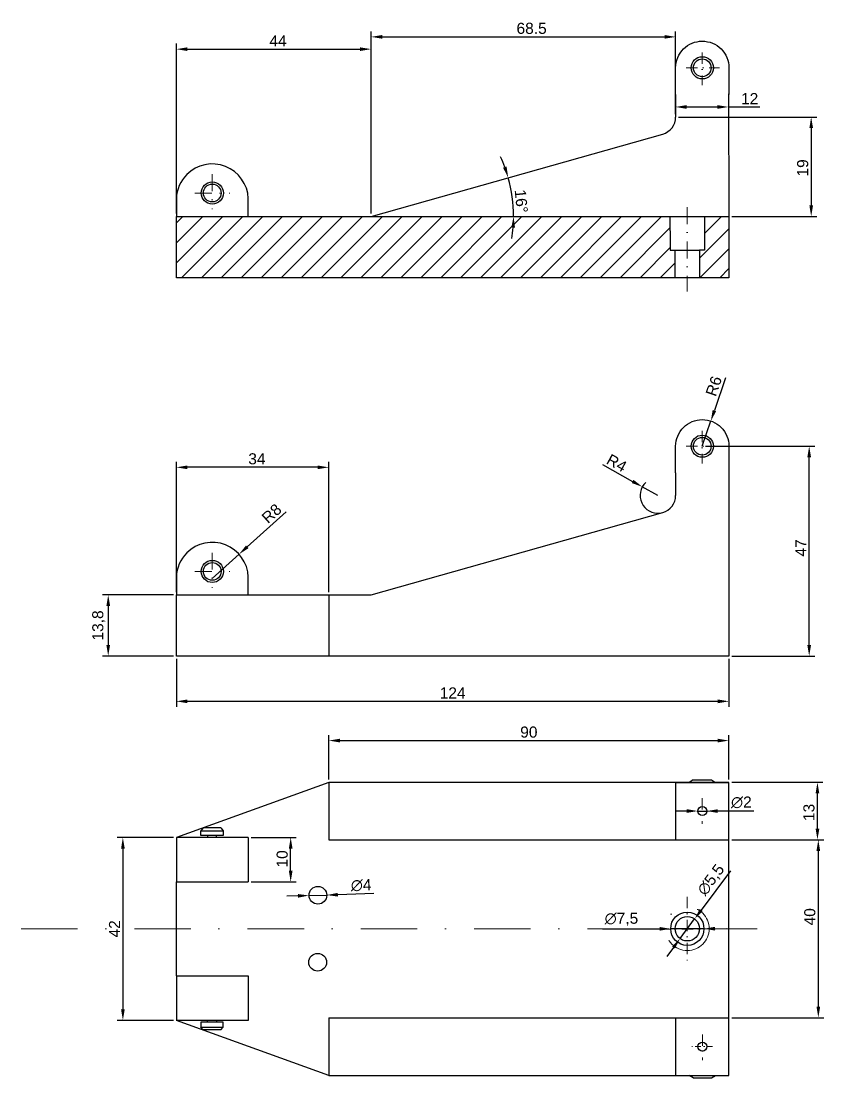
# Model space of a CAD drawing. Header units: millimetres. Extents: x 4733 to 5580, y 4454 to 4712.
# Drawn here: x 5102.8 to 5283.5, y 4454 to 4692 of the extents above; entities that cross this region are included whole.
import ezdxf

# ---------------------------------------------------------------- set-up
doc = ezdxf.new("R2010")
doc.units = ezdxf.units.MM
doc.linetypes.add('штрихпунктирная', pattern=[25.4, 12.7, -6.35, 0, -6.35])
doc.layers.add('1', color=170, linetype='штрихпунктирная', lineweight=9)
doc.layers.add('3', color=32, linetype='Continuous', lineweight=9)
doc.styles.get("Standard").update_dxf_attribs({"font": 'arial.ttf'})
doc.dimstyles.new('ISO-25', dxfattribs={"dimtxt": 2.5, "dimasz": 2.5, "dimexe": 1.25, "dimexo": 0.625, "dimtad": 1, "dimtxsty": 'Standard', "dimcen": 2.5, "dimadec": 0, "dimazin": 0, "dimtfac": 1, "dimtmove": 0, "dimatfit": 3, "dimfxl": 1, "dimarcsym": 0})

# ---------------------------------------------------------------- blocks, each defined once
blk = doc.blocks.new('*D33')
at = {"layer": '3', "color": 0, "lineweight": -2, "transparency": 16777216}
for p, q in [((5172.05, 4521.21), (5172.05, 4531.24)), ((5262.15, 4521.21), (5262.15, 4531.24)), ((5174.55, 4529.99), (5259.65, 4529.99))]:
    blk.add_line(p, q, dxfattribs=at)
at = {"layer": '3', "color": 0, "transparency": 16777216}
for points in [[(5174.55, 4530.4), (5174.55, 4529.57), (5172.05, 4529.99)], [(5259.65, 4530.4), (5259.65, 4529.57), (5262.15, 4529.99)]]:
    blk.add_solid(points, dxfattribs=at)
at = {"layer": 'Defpoints', "color": 0, "transparency": 16777216}
for p in [(5262.15, 4529.99), (5172.05, 4520.59), (5262.15, 4520.59)]:
    blk.add_point(p, dxfattribs=at)
at = {"layer": '3', "color": 0, "transparency": 16777216, "insert": (5217.1, 4531.89), "char_height": 2.5, "attachment_point": 5}
blk.add_mtext('90', dxfattribs=at)
blk = doc.blocks.new('*D34')
at = {"layer": '3', "color": 0, "lineweight": -2, "transparency": 16777216}
for p, q in [((5137.73, 4548.39), (5137.73, 4537.58)), ((5262.15, 4548.39), (5262.15, 4537.58)), ((5140.23, 4538.83), (5259.65, 4538.83))]:
    blk.add_line(p, q, dxfattribs=at)
at = {"layer": '3', "color": 0, "transparency": 16777216}
for points in [[(5140.23, 4539.25), (5140.23, 4538.41), (5137.73, 4538.83)], [(5259.65, 4539.25), (5259.65, 4538.41), (5262.15, 4538.83)]]:
    blk.add_solid(points, dxfattribs=at)
at = {"layer": 'Defpoints', "color": 0, "transparency": 16777216}
for p in [(5137.73, 4549.01), (5262.15, 4549.01), (5262.15, 4538.83)]:
    blk.add_point(p, dxfattribs=at)
at = {"layer": '3', "color": 0, "transparency": 16777216, "insert": (5199.94, 4540.71), "char_height": 2.5, "attachment_point": 5}
blk.add_mtext('124', dxfattribs=at)
blk = doc.blocks.new('*D37')
at = {"layer": '3', "color": 0, "lineweight": -2, "transparency": 16777216}
for p, q in [((5262.78, 4520.59), (5283.33, 4520.59)), ((5282.08, 4510.15), (5282.08, 4518.09)), ((5262.78, 4507.65), (5283.33, 4507.65))]:
    blk.add_line(p, q, dxfattribs=at)
at = {"layer": '3', "color": 0, "transparency": 16777216}
for points in [[(5281.67, 4518.09), (5282.5, 4518.09), (5282.08, 4520.59)], [(5281.67, 4510.15), (5282.5, 4510.15), (5282.08, 4507.65)]]:
    blk.add_solid(points, dxfattribs=at)
at = {"layer": 'Defpoints', "color": 0, "transparency": 16777216}
for p in [(5262.15, 4520.59), (5282.08, 4520.59), (5262.15, 4507.65)]:
    blk.add_point(p, dxfattribs=at)
at = {"layer": '3', "color": 0, "transparency": 16777216, "insert": (5280.18, 4513.81), "char_height": 2.5, "attachment_point": 5, "rotation": 90}
blk.add_mtext('13', dxfattribs=at)
blk = doc.blocks.new('*D38')
at = {"layer": '3', "color": 0, "lineweight": -2, "transparency": 16777216}
for p, q in [((5154.55, 4508.17), (5164.72, 4508.17)), ((5163.47, 4500.67), (5163.47, 4505.67)), ((5154.55, 4498.17), (5164.72, 4498.17))]:
    blk.add_line(p, q, dxfattribs=at)
at = {"layer": '3', "color": 0, "transparency": 16777216}
for points in [[(5163.06, 4505.67), (5163.89, 4505.67), (5163.47, 4508.17)], [(5163.06, 4500.67), (5163.89, 4500.67), (5163.47, 4498.17)]]:
    blk.add_solid(points, dxfattribs=at)
at = {"layer": 'Defpoints', "color": 0, "transparency": 16777216}
for p in [(5153.92, 4508.17), (5163.47, 4508.17), (5153.92, 4498.17)]:
    blk.add_point(p, dxfattribs=at)
at = {"layer": '3', "color": 0, "transparency": 16777216, "insert": (5161.57, 4503.35), "char_height": 2.5, "attachment_point": 5, "rotation": 90}
blk.add_mtext('10', dxfattribs=at)
blk = doc.blocks.new('*D39')
at = {"layer": '3', "color": 0, "lineweight": -2, "transparency": 16777216}
for p, q in [((5261.39, 4611.68), (5258.89, 4604.32)), ((5256.15, 4596.27), (5258.08, 4601.95))]:
    blk.add_line(p, q, dxfattribs=at)
at = {"layer": '3', "color": 0, "transparency": 16777216}
blk.add_solid([(5258.49, 4604.45), (5259.28, 4604.18), (5258.08, 4601.95)], dxfattribs=at)
at = {"layer": 'Defpoints', "color": 0, "transparency": 16777216}
for p in [(5258.08, 4601.95), (5256.15, 4596.27)]:
    blk.add_point(p, dxfattribs=at)
at = {"layer": '3', "color": 0, "transparency": 16777216, "insert": (5258.74, 4609.8), "char_height": 2.5, "attachment_point": 5, "rotation": 71.2313}
blk.add_mtext('R6', dxfattribs=at)
blk = doc.blocks.new('*D40')
at = {"layer": '3', "color": 0, "lineweight": -2, "transparency": 16777216}
for p, q in [((5162.42, 4581.48), (5153.7, 4573.62)), ((5145.83, 4566.52), (5151.85, 4571.95))]:
    blk.add_line(p, q, dxfattribs=at)
at = {"layer": '3', "color": 0, "transparency": 16777216}
blk.add_solid([(5153.42, 4573.93), (5153.98, 4573.31), (5151.85, 4571.95)], dxfattribs=at)
at = {"layer": 'Defpoints', "color": 0, "transparency": 16777216}
for p in [(5151.85, 4571.95), (5145.83, 4566.52)]:
    blk.add_point(p, dxfattribs=at)
at = {"layer": '3', "color": 0, "transparency": 16777216, "insert": (5159.19, 4581.12), "char_height": 2.5, "attachment_point": 5, "rotation": 42.0169}
blk.add_mtext('R8', dxfattribs=at)
blk = doc.blocks.new('*D46')
at = {"layer": '3', "color": 0, "lineweight": -2, "transparency": 16777216}
for p, q in [((5262.78, 4507.65), (5283.53, 4507.65)), ((5282.28, 4505.15), (5282.28, 4470.09)), ((5262.78, 4467.59), (5283.53, 4467.59))]:
    blk.add_line(p, q, dxfattribs=at)
at = {"layer": '3', "color": 0, "transparency": 16777216}
for points in [[(5281.86, 4505.15), (5282.69, 4505.15), (5282.28, 4507.65)], [(5281.86, 4470.09), (5282.69, 4470.09), (5282.28, 4467.59)]]:
    blk.add_solid(points, dxfattribs=at)
at = {"layer": 'Defpoints', "color": 0, "transparency": 16777216}
for p in [(5262.15, 4507.65), (5262.15, 4467.59), (5282.28, 4467.59)]:
    blk.add_point(p, dxfattribs=at)
at = {"layer": '3', "color": 0, "transparency": 16777216, "insert": (5280.37, 4490.31), "char_height": 2.5, "attachment_point": 5, "rotation": 90}
blk.add_mtext('40', dxfattribs=at)
blk = doc.blocks.new('*D47')
at = {"layer": '3', "color": 0, "lineweight": -2, "transparency": 16777216}
for p, q in [((5137.1, 4508.17), (5124.44, 4508.17)), ((5125.69, 4505.67), (5125.69, 4469.49)), ((5137.1, 4466.99), (5124.44, 4466.99))]:
    blk.add_line(p, q, dxfattribs=at)
at = {"layer": '3', "color": 0, "transparency": 16777216}
for points in [[(5125.28, 4505.67), (5126.11, 4505.67), (5125.69, 4508.17)], [(5125.28, 4469.49), (5126.11, 4469.49), (5125.69, 4466.99)]]:
    blk.add_solid(points, dxfattribs=at)
at = {"layer": 'Defpoints', "color": 0, "transparency": 16777216}
for p in [(5137.73, 4508.17), (5125.69, 4466.99), (5137.73, 4466.99)]:
    blk.add_point(p, dxfattribs=at)
at = {"layer": '3', "color": 0, "transparency": 16777216, "insert": (5123.81, 4487.59), "char_height": 2.5, "attachment_point": 5, "rotation": 90}
blk.add_mtext('42', dxfattribs=at)
blk = doc.blocks.new('*D49')
at = {"layer": '3', "color": 0, "lineweight": -2, "transparency": 16777216}
for p, q in [((5165.1, 4495.02), (5162.6, 4494.95)), ((5167.6, 4495.1), (5171.6, 4495.21)), ((5182.19, 4495.52), (5174.1, 4495.29))]:
    blk.add_line(p, q, dxfattribs=at)
at = {"layer": '3', "color": 0, "transparency": 16777216}
for points in [[(5165.09, 4495.44), (5165.11, 4494.61), (5167.6, 4495.1)], [(5174.08, 4495.7), (5174.11, 4494.87), (5171.6, 4495.21)]]:
    blk.add_solid(points, dxfattribs=at)
at = {"layer": 'Defpoints', "color": 0, "transparency": 16777216}
for p in [(5167.6, 4495.1), (5171.6, 4495.21)]:
    blk.add_point(p, dxfattribs=at)
at = {"layer": '3', "color": 0, "transparency": 16777216, "insert": (5179.34, 4497.41), "char_height": 2.5, "attachment_point": 5, "rotation": 1.6821}
blk.add_mtext('∅4', dxfattribs=at)
blk = doc.blocks.new('*D50')
at = {"layer": '3', "color": 0, "lineweight": -2, "transparency": 16777216}
for p, q in [((5252.65, 4514.12), (5250.15, 4514.13)), ((5255.15, 4514.12), (5257.15, 4514.12)), ((5267.73, 4514.1), (5259.65, 4514.11))]:
    blk.add_line(p, q, dxfattribs=at)
at = {"layer": '3', "color": 0, "transparency": 16777216}
for points in [[(5252.65, 4514.54), (5252.65, 4513.71), (5255.15, 4514.12)], [(5259.65, 4514.53), (5259.65, 4513.7), (5257.15, 4514.12)]]:
    blk.add_solid(points, dxfattribs=at)
at = {"layer": 'Defpoints', "color": 0, "transparency": 16777216}
for p in [(5255.15, 4514.12), (5257.15, 4514.12)]:
    blk.add_point(p, dxfattribs=at)
at = {"layer": '3', "color": 0, "transparency": 16777216, "insert": (5264.95, 4516.07), "char_height": 2.5, "attachment_point": 5, "rotation": 359.8988}
blk.add_mtext('∅2', dxfattribs=at)
blk = doc.blocks.new('*D51')
at = {"layer": '3', "color": 0, "lineweight": -2, "transparency": 16777216}
for p, q in [((5233.69, 4487.58), (5246.53, 4487.61)), ((5256.53, 4487.63), (5249.03, 4487.61)), ((5259.03, 4487.63), (5261.53, 4487.64))]:
    blk.add_line(p, q, dxfattribs=at)
at = {"layer": '3', "color": 0, "transparency": 16777216}
for points in [[(5246.53, 4488.02), (5246.54, 4487.19), (5249.03, 4487.61)], [(5259.03, 4488.05), (5259.04, 4487.21), (5256.53, 4487.63)]]:
    blk.add_solid(points, dxfattribs=at)
at = {"layer": 'Defpoints', "color": 0, "transparency": 16777216}
for p in [(5249.03, 4487.61), (5256.53, 4487.63)]:
    blk.add_point(p, dxfattribs=at)
at = {"layer": '3', "color": 0, "transparency": 16777216, "insert": (5237.95, 4489.76), "char_height": 2.5, "attachment_point": 5, "rotation": 0.1187}
blk.add_mtext('∅7,5', dxfattribs=at)
blk = doc.blocks.new('*D52')
at = {"layer": '3', "color": 0, "lineweight": -2, "transparency": 16777216}
for p, q in [((5262.5, 4500.69), (5255.92, 4491.83)), ((5251.14, 4485.41), (5254.42, 4489.83)), ((5249.65, 4483.4), (5248.16, 4481.4))]:
    blk.add_line(p, q, dxfattribs=at)
at = {"layer": '3', "color": 0, "transparency": 16777216}
for points in [[(5255.58, 4492.08), (5256.25, 4491.58), (5254.42, 4489.83)], [(5249.32, 4483.65), (5249.99, 4483.16), (5251.14, 4485.41)]]:
    blk.add_solid(points, dxfattribs=at)
at = {"layer": 'Defpoints', "color": 0, "transparency": 16777216}
for p in [(5254.42, 4489.83), (5251.14, 4485.41)]:
    blk.add_point(p, dxfattribs=at)
at = {"layer": '3', "color": 0, "transparency": 16777216, "insert": (5258.21, 4498.56), "char_height": 2.5, "attachment_point": 5, "rotation": 53.3831}
blk.add_mtext('∅5,5', dxfattribs=at)
blk = doc.blocks.new('*D53')
at = {"layer": '3', "color": 0, "lineweight": -2, "transparency": 16777216}
for p, q in [((5137.1, 4562.81), (5121.14, 4562.81)), ((5122.39, 4560.31), (5122.39, 4551.51)), ((5137.1, 4549.01), (5121.14, 4549.01))]:
    blk.add_line(p, q, dxfattribs=at)
at = {"layer": '3', "color": 0, "transparency": 16777216}
for points in [[(5121.98, 4560.31), (5122.81, 4560.31), (5122.39, 4562.81)], [(5121.98, 4551.51), (5122.81, 4551.51), (5122.39, 4549.01)]]:
    blk.add_solid(points, dxfattribs=at)
at = {"layer": 'Defpoints', "color": 0, "transparency": 16777216}
for p in [(5137.73, 4562.81), (5122.39, 4549.01), (5137.73, 4549.01)]:
    blk.add_point(p, dxfattribs=at)
at = {"layer": '3', "color": 0, "transparency": 16777216, "insert": (5120.27, 4555.91), "char_height": 2.5, "attachment_point": 5, "rotation": 90}
blk.add_mtext('13,8', dxfattribs=at)
blk = doc.blocks.new('*D55')
at = {"layer": '3', "color": 0, "lineweight": -2, "transparency": 16777216}
for start, end in [(20.223, 24.6888), (0, 15.7572), (351.0684, 355.5342)]:
    blk.add_arc((5181.58, 4648.02), 32.08, start, end, dxfattribs=at)
at = {"layer": '3', "color": 0, "transparency": 16777216}
for points in [[(5212.08, 4659.24), (5211.29, 4658.98), (5212.46, 4656.73)], [(5213.15, 4645.54), (5213.98, 4645.51), (5213.66, 4648.02)]]:
    blk.add_solid(points, dxfattribs=at)
at = {"layer": 'Defpoints', "color": 0, "transparency": 16777216}
for p in [(5247.24, 4666.55), (5213.12, 4653.87), (5137.73, 4648.02), (5181.58, 4648.02), (5262.15, 4648.02)]:
    blk.add_point(p, dxfattribs=at)
at = {"layer": '3', "color": 0, "transparency": 16777216, "insert": (5215.39, 4651.45), "char_height": 2.5, "attachment_point": 5, "rotation": 275.7952}
blk.add_mtext('16°', dxfattribs=at)
blk = doc.blocks.new('*D56')
at = {"layer": '3', "color": 0, "lineweight": -2, "transparency": 16777216}
for p, q in [((5250.15, 4672.35), (5250.15, 4671.41)), ((5252.65, 4672.66), (5259.54, 4672.66)), ((5262.04, 4672.66), (5269.11, 4672.66)), ((5262.04, 4672.4), (5262.04, 4671.41))]:
    blk.add_line(p, q, dxfattribs=at)
at = {"layer": '3', "color": 0, "transparency": 16777216}
for points in [[(5252.65, 4673.08), (5252.65, 4672.24), (5250.15, 4672.66)], [(5259.54, 4673.08), (5259.54, 4672.24), (5262.04, 4672.66)]]:
    blk.add_solid(points, dxfattribs=at)
at = {"layer": 'Defpoints', "color": 0, "transparency": 16777216}
for p in [(5250.15, 4672.97), (5262.04, 4673.03), (5262.04, 4672.66)]:
    blk.add_point(p, dxfattribs=at)
at = {"layer": '3', "color": 0, "transparency": 16777216, "insert": (5266.82, 4674.54), "char_height": 2.5, "attachment_point": 5}
blk.add_mtext('12', dxfattribs=at)
blk = doc.blocks.new('*D57')
at = {"layer": '3', "color": 0, "lineweight": -2, "transparency": 16777216}
for p, q in [((5137.73, 4648.65), (5137.73, 4686.93)), ((5140.23, 4685.68), (5179.08, 4685.68)), ((5181.58, 4648.65), (5181.58, 4686.93))]:
    blk.add_line(p, q, dxfattribs=at)
at = {"layer": '3', "color": 0, "transparency": 16777216}
for points in [[(5140.23, 4686.09), (5140.23, 4685.26), (5137.73, 4685.68)], [(5179.08, 4686.09), (5179.08, 4685.26), (5181.58, 4685.68)]]:
    blk.add_solid(points, dxfattribs=at)
at = {"layer": 'Defpoints', "color": 0, "transparency": 16777216}
for p in [(5181.58, 4685.68), (5137.73, 4648.02), (5181.58, 4648.02)]:
    blk.add_point(p, dxfattribs=at)
at = {"layer": '3', "color": 0, "transparency": 16777216, "insert": (5160.63, 4687.55), "char_height": 2.5, "attachment_point": 5}
blk.add_mtext('44', dxfattribs=at)
blk = doc.blocks.new('*D58')
at = {"layer": '3', "color": 0, "lineweight": -2, "transparency": 16777216}
for p, q in [((5181.58, 4648.65), (5181.58, 4689.69)), ((5184.08, 4688.44), (5247.65, 4688.44)), ((5250.15, 4671.02), (5250.15, 4689.69))]:
    blk.add_line(p, q, dxfattribs=at)
at = {"layer": '3', "color": 0, "transparency": 16777216}
for points in [[(5184.08, 4688.86), (5184.08, 4688.03), (5181.58, 4688.44)], [(5247.65, 4688.86), (5247.65, 4688.03), (5250.15, 4688.44)]]:
    blk.add_solid(points, dxfattribs=at)
at = {"layer": 'Defpoints', "color": 0, "transparency": 16777216}
for p in [(5250.15, 4688.44), (5250.15, 4670.4), (5181.58, 4648.02)]:
    blk.add_point(p, dxfattribs=at)
at = {"layer": '3', "color": 0, "transparency": 16777216, "insert": (5217.72, 4690.35), "char_height": 2.5, "attachment_point": 5}
blk.add_mtext('68.5', dxfattribs=at)
blk = doc.blocks.new('*D59')
at = {"layer": '3', "color": 0, "lineweight": -2, "transparency": 16777216}
for p, q in [((5250.78, 4670.4), (5281.92, 4670.4)), ((5280.67, 4667.9), (5280.67, 4650.52)), ((5262.78, 4648.02), (5281.92, 4648.02))]:
    blk.add_line(p, q, dxfattribs=at)
at = {"layer": '3', "color": 0, "transparency": 16777216}
for points in [[(5280.26, 4667.9), (5281.09, 4667.9), (5280.67, 4670.4)], [(5280.26, 4650.52), (5281.09, 4650.52), (5280.67, 4648.02)]]:
    blk.add_solid(points, dxfattribs=at)
at = {"layer": 'Defpoints', "color": 0, "transparency": 16777216}
for p in [(5250.15, 4670.4), (5262.15, 4648.02), (5280.67, 4648.02)]:
    blk.add_point(p, dxfattribs=at)
at = {"layer": '3', "color": 0, "transparency": 16777216, "insert": (5278.77, 4658.93), "char_height": 2.5, "attachment_point": 5, "rotation": 90}
blk.add_mtext('19', dxfattribs=at)
blk = doc.blocks.new('*D73')
at = {"layer": '3', "color": 0, "lineweight": -2, "transparency": 16777216}
for p, q in [((5137.73, 4563.44), (5137.73, 4592.77)), ((5172.05, 4563.44), (5172.05, 4592.77)), ((5169.55, 4591.52), (5140.23, 4591.52))]:
    blk.add_line(p, q, dxfattribs=at)
at = {"layer": '3', "color": 0, "transparency": 16777216}
for points in [[(5140.23, 4591.93), (5140.23, 4591.1), (5137.73, 4591.52)], [(5169.55, 4591.93), (5169.55, 4591.1), (5172.05, 4591.52)]]:
    blk.add_solid(points, dxfattribs=at)
at = {"layer": 'Defpoints', "color": 0, "transparency": 16777216}
for p in [(5137.73, 4591.52), (5137.73, 4562.81), (5172.05, 4562.81)]:
    blk.add_point(p, dxfattribs=at)
at = {"layer": '3', "color": 0, "transparency": 16777216, "insert": (5155.87, 4593.42), "char_height": 2.5, "attachment_point": 5}
blk.add_mtext('34', dxfattribs=at)
blk = doc.blocks.new('*D75')
at = {"layer": '3', "color": 0, "lineweight": -2, "transparency": 16777216}
for p, q in [((5256.9, 4596.27), (5281.47, 4596.27)), ((5280.22, 4551.51), (5280.22, 4593.77)), ((5262.78, 4549.01), (5281.47, 4549.01))]:
    blk.add_line(p, q, dxfattribs=at)
at = {"layer": '3', "color": 0, "transparency": 16777216}
for points in [[(5279.81, 4593.77), (5280.64, 4593.77), (5280.22, 4596.27)], [(5279.81, 4551.51), (5280.64, 4551.51), (5280.22, 4549.01)]]:
    blk.add_solid(points, dxfattribs=at)
at = {"layer": 'Defpoints', "color": 0, "transparency": 16777216}
for p in [(5256.28, 4596.27), (5280.22, 4596.27), (5262.15, 4549.01)]:
    blk.add_point(p, dxfattribs=at)
at = {"layer": '3', "color": 0, "transparency": 16777216, "insert": (5278.35, 4573.37), "char_height": 2.5, "attachment_point": 5, "rotation": 90}
blk.add_mtext('47', dxfattribs=at)
blk = doc.blocks.new('*D76')
at = {"layer": '3', "color": 0, "lineweight": -2, "transparency": 16777216}
for p, q in [((5233.67, 4592.12), (5240.47, 4588.34)), ((5246.15, 4585.19), (5242.65, 4587.13))]:
    blk.add_line(p, q, dxfattribs=at)
blk.add_arc((5246.15, 4585.19), 4, 133.0642, 276.8048, dxfattribs=at)
at = {"layer": '3', "color": 0, "transparency": 16777216}
blk.add_solid([(5240.67, 4588.71), (5240.27, 4587.98), (5242.65, 4587.13)], dxfattribs=at)
at = {"layer": 'Defpoints', "color": 0, "transparency": 16777216}
for p in [(5242.65, 4587.13), (5246.15, 4585.19)]:
    blk.add_point(p, dxfattribs=at)
at = {"layer": '3', "color": 0, "transparency": 16777216, "insert": (5236.89, 4592.48), "char_height": 2.5, "attachment_point": 5, "rotation": 330.9691}
blk.add_mtext('R4', dxfattribs=at)

msp = doc.modelspace()

# ---------------------------------------------------------------- hatches: boundary and pattern name
h = msp.add_hatch()
h.set_pattern_fill('ANSI31', color=256)
h.set_pattern_definition([(45, (369.954, 0), (-2.245064, 2.245064), [])])
h.paths.add_polyline_path([(5250.022, 4640.413), (5248.951, 4640.413), (5248.951, 4644.792), (5248.951, 4648.022), (5137.728, 4648.022), (5137.728, 4634.219), (5250.022, 4634.219)])
h.paths.add_polyline_path([(5262.152, 4648.022), (5256.618, 4648.022), (5256.618, 4640.413), (5255.547, 4640.413), (5255.547, 4634.219), (5262.152, 4634.219)])

# ---------------------------------------------------------------- linework, layer by layer
for p, q in [((5262.024, 4675.628), (5262.152, 4648.022)), ((5250.152, 4675.478), (5250.152, 4670.398)), ((5181.579, 4648.022), (5247.238, 4666.548)), ((5256.618, 4648.022), (5256.618, 4640.413)), ((5248.951, 4644.792), (5248.951, 4640.413)), ((5248.951, 4640.413), (5250.022, 4640.413)), ((5256.618, 4640.413), (5255.547, 4640.413)), ((5250.152, 4590.271), (5250.152, 4585.191)), ((5262.152, 4590.271), (5262.152, 4562.814)), ((5181.579, 4562.814), (5247.238, 4581.341)), ((5172.051, 4562.814), (5172.051, 4549.012)), ((5254.07, 4521.131), (5253.2, 4520.587)), ((5258.233, 4521.131), (5259.103, 4520.587)), ((5172.051, 4520.587), (5137.728, 4508.169)), ((5262.152, 4520.587), (5172.051, 4520.587)), ((5172.051, 4520.587), (5172.057, 4507.649)), ((5250.152, 4520.587), (5250.152, 4507.649)), ((5250.152, 4520.587), (5262.152, 4520.587)), ((5262.152, 4454.587), (5262.152, 4520.587)), ((5143.773, 4510.321), (5143.273, 4509.704)), ((5143.273, 4508.608), (5143.273, 4509.704)), ((5143.273, 4509.704), (5148.273, 4509.704)), ((5147.773, 4510.321), (5143.773, 4510.321)), ((5147.773, 4510.321), (5148.273, 4509.704)), ((5148.273, 4509.704), (5148.273, 4508.608)), ((5137.728, 4508.169), (5137.728, 4498.169)), ((5153.924, 4508.169), (5137.728, 4508.169)), ((5148.273, 4508.608), (5143.273, 4508.608)), ((5144.745, 4508.608), (5144.745, 4508.169)), ((5146.754, 4508.169), (5146.754, 4508.608)), ((5153.924, 4508.169), (5153.924, 4498.169)), ((5172.057, 4507.649), (5262.152, 4507.649)), ((5137.728, 4498.169), (5153.924, 4498.169)), ((5137.728, 4476.988), (5137.728, 4498.169)), ((5137.728, 4476.988), (5137.728, 4466.988)), ((5137.728, 4476.988), (5153.924, 4476.988)), ((5153.924, 4476.988), (5153.924, 4466.988)), ((5172.051, 4454.57), (5137.728, 4466.988)), ((5153.924, 4466.988), (5137.728, 4466.988)), ((5148.273, 4466.549), (5143.273, 4466.549)), ((5143.273, 4466.549), (5143.273, 4465.454)), ((5144.745, 4466.549), (5144.745, 4466.988)), ((5146.754, 4466.988), (5146.754, 4466.549)), ((5148.273, 4465.454), (5148.273, 4466.549)), ((5172.077, 4467.587), (5172.084, 4454.587)), ((5172.077, 4467.587), (5262.152, 4467.587)), ((5250.152, 4467.587), (5250.152, 4454.587)), ((5143.273, 4465.454), (5148.273, 4465.454)), ((5143.773, 4464.837), (5143.273, 4465.454)), ((5147.773, 4464.837), (5143.773, 4464.837)), ((5147.773, 4464.837), (5148.273, 4465.454)), ((5172.084, 4454.587), (5262.152, 4454.587)), ((5254.07, 4454.044), (5253.2, 4454.587)), ((5258.233, 4454.044), (5259.103, 4454.587))]:
    msp.add_line(p, q)
for points in [[(5250.152, 4675.478), (5250.152, 4681.478, -0.4142136), (5256.152, 4687.478), (5256.152, 4687.478, -0.4142136), (5262.152, 4681.478), (5262.152, 4675.478)], [(5140.084, 4657.45, 0.1887064), (5137.728, 4652.034), (5137.728, 4648.022), (5153.924, 4648.022), (5153.924, 4652.034, 0.6554775), (5140.084, 4657.45)], [(5250.152, 4590.271), (5250.152, 4596.271, -0.4142136), (5256.152, 4602.271), (5256.152, 4602.271, -0.4142136), (5262.152, 4596.271), (5262.152, 4590.271)], [(5140.084, 4572.243, 0.1887064), (5137.728, 4566.827), (5137.728, 4562.814), (5153.924, 4562.814), (5153.924, 4566.827, 0.6554775), (5140.084, 4572.243)]]:
    msp.add_lwpolyline(points, format="xyb")
for points in [[(5137.728, 4648.022), (5262.152, 4648.022), (5262.152, 4634.219), (5137.728, 4634.219)], [(5250.022, 4640.413), (5255.547, 4640.413), (5255.547, 4634.219), (5250.022, 4634.219)], [(5250.022, 4640.413), (5255.547, 4640.413), (5255.547, 4634.219), (5250.022, 4634.219)]]:
    msp.add_lwpolyline(points, close=True)
for points in [[(5248.951, 4644.792), (5248.951, 4648.022), (5256.618, 4648.022), (5256.618, 4644.792)], [(5262.152, 4562.814), (5262.152, 4549.012), (5137.728, 4549.012), (5137.728, 4562.814), (5181.579, 4562.814)], [(5254.07, 4521.131), (5258.233, 4521.131)], [(5254.07, 4454.044), (5258.233, 4454.044)]]:
    msp.add_lwpolyline(points)
for centre, radius in [((5256.152, 4681.478), 2.5), ((5256.152, 4681.478), 2), ((5145.818, 4653.283), 2.5), ((5145.818, 4653.283), 2.5), ((5145.818, 4653.283), 2), ((5256.152, 4596.271), 2.5), ((5256.152, 4596.271), 2), ((5145.818, 4568.075), 2.5), ((5145.818, 4568.075), 2), ((5256.152, 4514.118), 1), ((5169.599, 4495.154), 2), ((5252.784, 4487.618), 3.75), ((5252.784, 4487.618), 2.75), ((5169.554, 4480.082), 2), ((5256.177, 4461.087), 1)]:
    msp.add_circle(centre, radius)
for centre in [(5246.152, 4670.398), (5246.152, 4585.191)]:
    msp.add_arc(centre, 4, 285.75722, 0)
at = {"layer": '1', "ltscale": 0.2}
for p, q in [((5256.152, 4684.913), (5256.152, 4677.56)), ((5252.549, 4681.478), (5260.005, 4681.478)), ((5256.152, 4599.705), (5256.152, 4592.352)), ((5252.549, 4596.271), (5260.005, 4596.271)), ((5256.152, 4517.025), (5256.152, 4511.219)), ((5259.306, 4514.118), (5253.541, 4514.118)), ((5252.784, 4494.776), (5252.784, 4480.218)), ((5246.344, 4487.497), (5258.742, 4487.587)), ((5256.177, 4463.832), (5256.177, 4458.054))]:
    msp.add_line(p, q, dxfattribs=at)
at = {"layer": '1', "ltscale": 0.3}
for p, q in [((5145.818, 4657.497), (5145.818, 4649.623)), ((5145.818, 4657.497), (5145.818, 4649.623)), ((5141.873, 4653.283), (5149.753, 4653.283)), ((5141.873, 4653.283), (5149.753, 4653.283)), ((5252.784, 4650.08), (5252.784, 4631.124)), ((5252.784, 4650.08), (5252.784, 4631.124)), ((5145.818, 4572.29), (5145.818, 4564.416)), ((5141.873, 4568.075), (5149.753, 4568.075))]:
    msp.add_line(p, q, dxfattribs=at)
at = {"layer": '1'}
msp.add_line((5102.782, 4487.587), (5269.159, 4487.587), dxfattribs=at)
at = {"layer": '1', "ltscale": 0.1}
msp.add_line((5258.474, 4461.087), (5253.769, 4461.087), dxfattribs=at)
at = {"layer": '1'}
msp.add_circle((5252.784, 4487.618), 4.918, dxfattribs=at)

# ---------------------------------------------------------------- dimensions: what is measured, and where the dimension line sits
at = {"layer": '3'}
for base, p1, p2, text, picture, middle in [((5250.152, 4688.445), (5181.579, 4648.022), (5250.152, 4670.398), '68.5', '*D58', (5217.715, 4688.445)), ((5181.579, 4685.678), (5137.728, 4648.022), (5181.579, 4648.022), '44', '*D57', (5160.632, 4685.678)), ((5262.036, 4672.66), (5250.152, 4672.973), (5262.036, 4673.027), '12', '*D56', (5266.821, 4672.66)), ((5137.728, 4591.517), (5172.051, 4562.814), (5137.728, 4562.814), '34', '*D73', (5155.866, 4591.517)), ((5262.152, 4538.83), (5137.728, 4549.012), (5262.152, 4549.012), '124', '*D34', (5199.94, 4538.83))]:
    dim = msp.add_linear_dim(base=base, p1=p1, p2=p2, text=text, dimstyle='ISO-25', dxfattribs=at)
    dim.commit()
    dim.dimension.update_dxf_attribs({"geometry": picture, "text_midpoint": middle, "dimtype": 160})
for base, p1, p2, text, picture, middle in [((5280.673, 4648.022), (5250.152, 4670.398), (5262.152, 4648.022), '19', '*D59', (5280.673, 4658.933)), ((5280.224, 4596.271), (5262.152, 4549.012), (5256.277, 4596.271), '47', '*D75', (5280.224, 4573.367)), ((5282.085, 4520.587), (5262.152, 4507.649), (5262.152, 4520.587), '13', '*D37', (5282.085, 4513.808)), ((5125.695, 4466.988), (5137.728, 4508.169), (5137.728, 4466.988), '42', '*D47', (5125.695, 4487.587)), ((5282.276, 4467.587), (5262.152, 4507.649), (5262.152, 4467.587), '40', '*D46', (5282.276, 4490.312))]:
    dim = msp.add_linear_dim(base=base, p1=p1, p2=p2, angle=90, text=text, dimstyle='ISO-25', dxfattribs=at)
    dim.commit()
    dim.dimension.update_dxf_attribs({"geometry": picture, "text_midpoint": middle, "dimtype": 160})
dim = msp.add_angular_dim_2l(base=(5213.124, 4653.871), line1=((5137.728, 4648.022), (5262.152, 4648.022)), line2=((5181.579, 4648.022), (5247.238, 4666.548)), dimstyle='ISO-25', dxfattribs=at)
dim.commit()
dim.dimension.update_dxf_attribs({"geometry": '*D55', "text_midpoint": (5213.498, 4651.261), "dimtype": 162})
for center, mpoint, picture, middle in [((5256.152, 4596.271), (5258.082, 4601.952), '*D39', (5258.74, 4609.797)), ((5246.152, 4585.191), (5242.654, 4587.132), '*D76', (5236.888, 4592.477))]:
    dim = msp.add_radius_dim(center=center, mpoint=mpoint, dimstyle='ISO-25', dxfattribs=at)
    dim.commit()
    dim.dimension.update_dxf_attribs({"geometry": picture, "text_midpoint": middle})
dim = msp.add_radius_dim(center=(5145.826, 4566.524), mpoint=(5151.846, 4571.948), text='R8', dimstyle='ISO-25', dxfattribs=at)
dim.commit()
dim.dimension.update_dxf_attribs({"geometry": '*D40', "text_midpoint": (5160.46, 4579.709), "dimtype": 164})
for base, p1, p2, picture, middle in [((5122.394, 4549.012), (5137.728, 4562.814), (5137.728, 4549.012), '*D53', (5122.394, 4555.913)), ((5163.473, 4508.169), (5153.924, 4498.169), (5153.924, 4508.169), '*D38', (5163.473, 4503.345))]:
    dim = msp.add_linear_dim(base=base, p1=p1, p2=p2, angle=90, dimstyle='ISO-25', dxfattribs=at)
    dim.commit()
    dim.dimension.update_dxf_attribs({"geometry": picture, "text_midpoint": middle, "dimtype": 160})
dim = msp.add_linear_dim(base=(5262.152, 4529.985), p1=(5172.051, 4520.587), p2=(5262.152, 4520.587), text='90', dimstyle='ISO-25', dxfattribs=at)
dim.commit()
dim.dimension.update_dxf_attribs({"geometry": '*D33', "text_midpoint": (5217.101, 4531.887)})
for p1, p2, picture, middle in [((5255.152, 4514.12), (5257.152, 4514.116), '*D50', (5264.947, 4516.074)), ((5251.144, 4485.411), (5254.425, 4489.825), '*D52', (5258.214, 4498.559)), ((5167.6, 4495.096), (5171.598, 4495.213), '*D49', (5179.336, 4497.413))]:
    dim = msp.add_diameter_dim_2p(p1=p1, p2=p2, dimstyle='ISO-25', dxfattribs=at)
    dim.commit()
    dim.dimension.update_dxf_attribs({"geometry": picture, "text_midpoint": middle})
dim = msp.add_diameter_dim_2p(p1=(5256.534, 4487.626), p2=(5249.034, 4487.61), dimstyle='ISO-25', dxfattribs=at)
dim.commit()
dim.dimension.update_dxf_attribs({"geometry": '*D51', "text_midpoint": (5237.957, 4487.587), "dimtype": 163})

doc.saveas('drawing.dxf')
